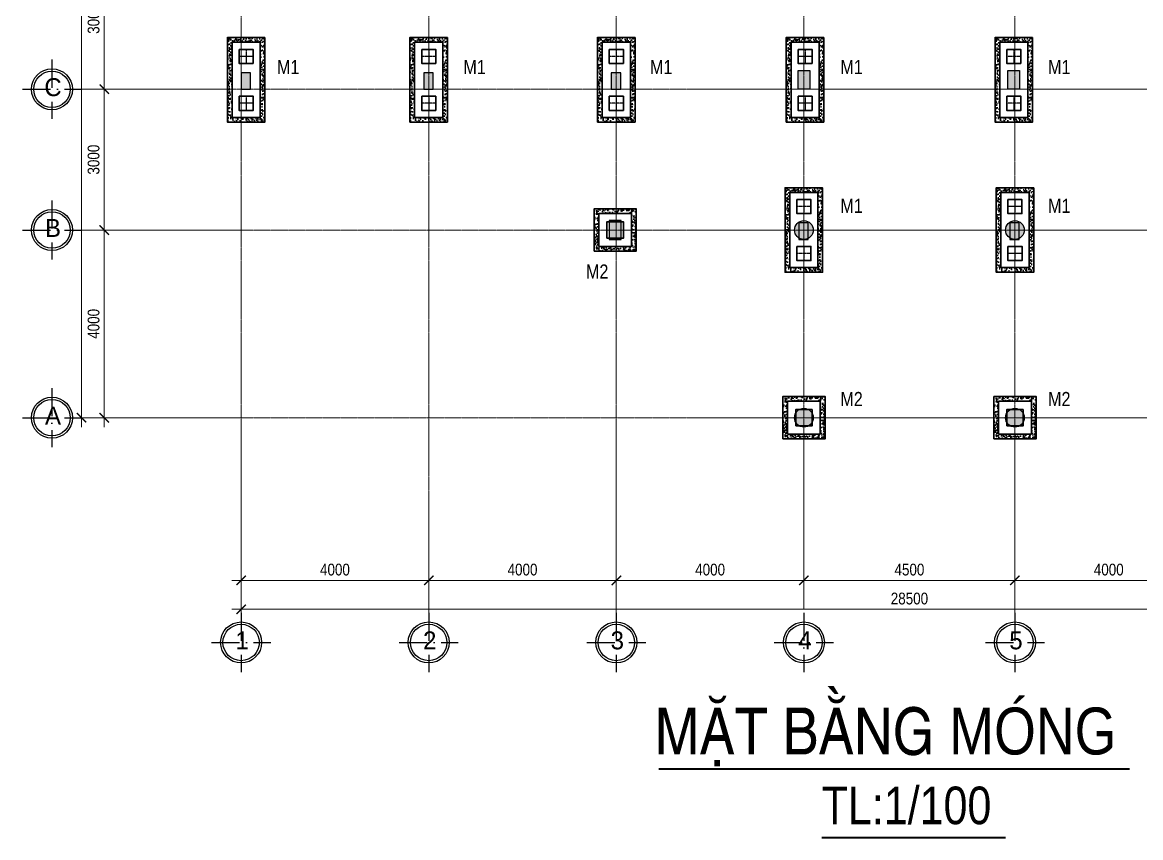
# Model space of a CAD drawing. Header units: inches. Extents: x -995865 to -814036, y 3430062 to 3602072.
# Drawn here: x -850989 to -827144, y 3481331 to 3498705 of the extents above; entities that cross this region are included whole.
import ezdxf
from ezdxf.enums import TextEntityAlignment as Align

# ---------------------------------------------------------------- set-up
doc = ezdxf.new("R2010")
doc.units = ezdxf.units.IN
doc.header["$LTSCALE"] = 2.8
doc.header["$MEASUREMENT"] = 0
for name, pattern in [('ACAD_ISO10W100', [18, 12, -3, 0, -3]), ('CENTERX2', [4, 2.5, -0.5, 0.5, -0.5]), ('DASHEDX2', [1.5, 1, -0.5])]:
    doc.linetypes.add(name, pattern=pattern)
for name, color, linetype, lineweight in [('5.TRUC', 1, 'CENTERX2', 13), ('duongkichthuoc', 4, 'Continuous', 13), ('NET BAO', 4, 'Continuous', 30)]:
    doc.layers.add(name, color=color, linetype=linetype, lineweight=lineweight)
for name, color, linetype in [('cot', 1, 'Continuous'), ('DOOR-84', 84, 'Continuous'), ('NETDUTDUT', 3, 'DASHEDX2'), ('NOI THAT', 42, 'Continuous'), ('text', 3, 'Continuous'), ('VISIONABLE-LINE126', 126, 'Continuous')]:
    doc.layers.add(name, color=color, linetype=linetype)
doc.styles.add('Helve-Condense', font='VHELVCN0.TTF')
doc.styles.add('STYLE5', font='VAVON_.TTF')
doc.styles.add('TNRM', font='VHELVCN0.TTF')
doc.dimstyles.new('TL100', dxfattribs={"dimscale": 100, "dimtxt": 2.5, "dimasz": 2, "dimexe": 2, "dimexo": 1, "dimgap": 1, "dimtad": 1, "dimdec": 0, "dimzin": 0, "dimdsep": 46, "dimtxsty": 'Helve-Condense', "dimblk": 'ARCHTICK', "dimcen": 2, "dimdle": 2, "dimclrd": 256, "dimclre": 256, "dimclrt": 7, "dimadec": 0, "dimazin": 0, "dimtfac": 0.004, "dimtdec": 0, "dimtmove": 2, "dimatfit": 3, "dimfxl": 1, "dimtolj": 1, "dimtzin": 0, "dimlwd": 9, "dimlwe": 20, "dimarcsym": 1})

# ---------------------------------------------------------------- blocks, each defined once
blk = doc.blocks.new('truc tron')
at = {"layer": 'DOOR-84', "linetype": 'ACAD_ISO10W100', "ltscale": 20}
for p, q in [((0, -710), (0, 710)), ((710, 0), (-710, 0))]:
    blk.add_line(p, q, dxfattribs=at)
at = {"layer": 'DOOR-84', "linetype": 'Continuous'}
blk.add_circle((0, 0), 492, dxfattribs=at)
at = {"layer": 'NOI THAT', "linetype": 'Continuous'}
blk.add_circle((0, 0), 437, dxfattribs=at)
blk = doc.blocks.new('_ArchTick')
at = {"color": 0, "linetype": 'ByBlock', "const_width": 0.15}
blk.add_lwpolyline([(-0.5, -0.5), (0.5, 0.5)], dxfattribs=at)
blk = doc.blocks.new('*D1042')
at = {"layer": 'DEFPOINTS', "color": 0}
for p in [(-842324, 3487427), (-846324, 3487085), (-842324, 3486814)]:
    blk.add_point(p, dxfattribs=at)
at = {"layer": 'duongkichthuoc', "linetype": 'Continuous', "lineweight": 20}
for p, q in [((-842324, 3487327), (-842324, 3486614)), ((-846324, 3486985), (-846324, 3486614))]:
    blk.add_line(p, q, dxfattribs=at)
at = {"layer": 'duongkichthuoc', "linetype": 'Continuous', "lineweight": 9}
blk.add_line((-846524, 3486814), (-842124, 3486814), dxfattribs=at)
at = {"layer": 'duongkichthuoc', "lineweight": 9, "xscale": 200, "yscale": 200, "zscale": 200, "rotation": 180}
blk.add_blockref('_ArchTick', (-846324, 3486814), dxfattribs=at)
at = {"layer": 'duongkichthuoc', "lineweight": 9, "xscale": 200, "yscale": 200, "zscale": 200}
blk.add_blockref('_ArchTick', (-842324, 3486814), dxfattribs=at)
at = {"layer": 'duongkichthuoc', "color": 7, "insert": (-844324, 3487042), "char_height": 250, "attachment_point": 5, "style": 'Helve-Condense'}
blk.add_mtext('\\A1;4000', dxfattribs=at)
blk = doc.blocks.new('*D1043')
at = {"layer": 'DEFPOINTS', "color": 0}
for p in [(-838324, 3489483), (-842324, 3487427), (-838324, 3486814)]:
    blk.add_point(p, dxfattribs=at)
at = {"layer": 'duongkichthuoc', "linetype": 'Continuous', "lineweight": 20}
for p, q in [((-838324, 3489383), (-838324, 3486614)), ((-842324, 3487327), (-842324, 3486614))]:
    blk.add_line(p, q, dxfattribs=at)
at = {"layer": 'duongkichthuoc', "linetype": 'Continuous', "lineweight": 9}
blk.add_line((-842524, 3486814), (-838124, 3486814), dxfattribs=at)
at = {"layer": 'duongkichthuoc', "lineweight": 9, "xscale": 200, "yscale": 200, "zscale": 200, "rotation": 180}
blk.add_blockref('_ArchTick', (-842324, 3486814), dxfattribs=at)
at = {"layer": 'duongkichthuoc', "lineweight": 9, "xscale": 200, "yscale": 200, "zscale": 200}
blk.add_blockref('_ArchTick', (-838324, 3486814), dxfattribs=at)
at = {"layer": 'duongkichthuoc', "color": 7, "insert": (-840324, 3487042), "char_height": 250, "attachment_point": 5, "style": 'Helve-Condense'}
blk.add_mtext('\\A1;4000', dxfattribs=at)
blk = doc.blocks.new('*D1044')
at = {"layer": 'DEFPOINTS', "color": 0}
for p in [(-838324, 3489483), (-834324, 3489483), (-834324, 3486814)]:
    blk.add_point(p, dxfattribs=at)
at = {"layer": 'duongkichthuoc', "linetype": 'Continuous', "lineweight": 20}
for p, q in [((-838324, 3489383), (-838324, 3486614)), ((-834324, 3489383), (-834324, 3486614))]:
    blk.add_line(p, q, dxfattribs=at)
at = {"layer": 'duongkichthuoc', "linetype": 'Continuous', "lineweight": 9}
blk.add_line((-838524, 3486814), (-834124, 3486814), dxfattribs=at)
at = {"layer": 'duongkichthuoc', "lineweight": 9, "xscale": 200, "yscale": 200, "zscale": 200, "rotation": 180}
blk.add_blockref('_ArchTick', (-838324, 3486814), dxfattribs=at)
at = {"layer": 'duongkichthuoc', "lineweight": 9, "xscale": 200, "yscale": 200, "zscale": 200}
blk.add_blockref('_ArchTick', (-834324, 3486814), dxfattribs=at)
at = {"layer": 'duongkichthuoc', "color": 7, "insert": (-836324, 3487042), "char_height": 250, "attachment_point": 5, "style": 'Helve-Condense'}
blk.add_mtext('\\A1;4000', dxfattribs=at)
blk = doc.blocks.new('*D1045')
at = {"layer": 'DEFPOINTS', "color": 0}
for p in [(-834324, 3489483), (-829824, 3489483), (-829824, 3486814)]:
    blk.add_point(p, dxfattribs=at)
at = {"layer": 'duongkichthuoc', "linetype": 'Continuous', "lineweight": 20}
for p, q in [((-834324, 3489383), (-834324, 3486614)), ((-829824, 3489383), (-829824, 3486614))]:
    blk.add_line(p, q, dxfattribs=at)
at = {"layer": 'duongkichthuoc', "linetype": 'Continuous', "lineweight": 9}
blk.add_line((-834524, 3486814), (-829624, 3486814), dxfattribs=at)
at = {"layer": 'duongkichthuoc', "lineweight": 9, "xscale": 200, "yscale": 200, "zscale": 200, "rotation": 180}
blk.add_blockref('_ArchTick', (-834324, 3486814), dxfattribs=at)
at = {"layer": 'duongkichthuoc', "lineweight": 9, "xscale": 200, "yscale": 200, "zscale": 200}
blk.add_blockref('_ArchTick', (-829824, 3486814), dxfattribs=at)
at = {"layer": 'duongkichthuoc', "color": 7, "insert": (-832074, 3487042), "char_height": 250, "attachment_point": 5, "style": 'Helve-Condense'}
blk.add_mtext('\\A1;4500', dxfattribs=at)
blk = doc.blocks.new('*D1046')
at = {"layer": 'DEFPOINTS', "color": 0}
for p in [(-829824, 3489483), (-825824, 3487071), (-825824, 3486814)]:
    blk.add_point(p, dxfattribs=at)
at = {"layer": 'duongkichthuoc', "linetype": 'Continuous', "lineweight": 20}
for p, q in [((-829824, 3489383), (-829824, 3486614)), ((-825824, 3486971), (-825824, 3486614))]:
    blk.add_line(p, q, dxfattribs=at)
at = {"layer": 'duongkichthuoc', "linetype": 'Continuous', "lineweight": 9}
blk.add_line((-830024, 3486814), (-825624, 3486814), dxfattribs=at)
at = {"layer": 'duongkichthuoc', "lineweight": 9, "xscale": 200, "yscale": 200, "zscale": 200, "rotation": 180}
blk.add_blockref('_ArchTick', (-829824, 3486814), dxfattribs=at)
at = {"layer": 'duongkichthuoc', "lineweight": 9, "xscale": 200, "yscale": 200, "zscale": 200}
blk.add_blockref('_ArchTick', (-825824, 3486814), dxfattribs=at)
at = {"layer": 'duongkichthuoc', "color": 7, "insert": (-827824, 3487042), "char_height": 250, "attachment_point": 5, "style": 'Helve-Condense'}
blk.add_mtext('\\A1;4000', dxfattribs=at)
blk = doc.blocks.new('*D1053')
at = {"layer": 'DEFPOINTS', "color": 0}
for p in [(-848297, 3500280), (-849242, 3497280), (-846474, 3497280)]:
    blk.add_point(p, dxfattribs=at)
at = {"layer": 'duongkichthuoc', "linetype": 'Continuous', "lineweight": 9}
blk.add_line((-849242, 3500480), (-849242, 3497080), dxfattribs=at)
at = {"layer": 'duongkichthuoc', "linetype": 'Continuous', "lineweight": 20}
for p, q in [((-848397, 3500280), (-849442, 3500280)), ((-846574, 3497280), (-849442, 3497280))]:
    blk.add_line(p, q, dxfattribs=at)
at = {"layer": 'duongkichthuoc', "lineweight": 9, "xscale": 200, "yscale": 200, "zscale": 200}
for p, rotation in [((-849242, 3500280), 90), ((-849242, 3497280), 270)]:
    blk.add_blockref('_ArchTick', p, dxfattribs=dict(at, rotation=rotation))
at = {"layer": 'duongkichthuoc', "color": 7, "insert": (-849470, 3498780), "char_height": 250, "attachment_point": 5, "rotation": 90, "style": 'Helve-Condense'}
blk.add_mtext('\\A1;3000', dxfattribs=at)
blk = doc.blocks.new('*D1054')
at = {"layer": 'DEFPOINTS', "color": 0}
for p in [(-846474, 3497280), (-849242, 3494280), (-846324, 3494280)]:
    blk.add_point(p, dxfattribs=at)
at = {"layer": 'duongkichthuoc', "linetype": 'Continuous', "lineweight": 9}
blk.add_line((-849242, 3497480), (-849242, 3494080), dxfattribs=at)
at = {"layer": 'duongkichthuoc', "linetype": 'Continuous', "lineweight": 20}
for p, q in [((-846574, 3497280), (-849442, 3497280)), ((-846424, 3494280), (-849442, 3494280))]:
    blk.add_line(p, q, dxfattribs=at)
at = {"layer": 'duongkichthuoc', "lineweight": 9, "xscale": 200, "yscale": 200, "zscale": 200}
for p, rotation in [((-849242, 3497280), 90), ((-849242, 3494280), 270)]:
    blk.add_blockref('_ArchTick', p, dxfattribs=dict(at, rotation=rotation))
at = {"layer": 'duongkichthuoc', "color": 7, "insert": (-849470, 3495780), "char_height": 250, "attachment_point": 5, "rotation": 90, "style": 'Helve-Condense'}
blk.add_mtext('\\A1;3000', dxfattribs=at)
blk = doc.blocks.new('*D1055')
at = {"layer": 'DEFPOINTS', "color": 0}
for p in [(-846324, 3494280), (-849242, 3490280), (-846324, 3490280)]:
    blk.add_point(p, dxfattribs=at)
at = {"layer": 'duongkichthuoc', "linetype": 'Continuous', "lineweight": 20}
for p, q in [((-846424, 3494280), (-849442, 3494280)), ((-846424, 3490280), (-849442, 3490280))]:
    blk.add_line(p, q, dxfattribs=at)
at = {"layer": 'duongkichthuoc', "linetype": 'Continuous', "lineweight": 9}
blk.add_line((-849242, 3494480), (-849242, 3490080), dxfattribs=at)
at = {"layer": 'duongkichthuoc', "lineweight": 9, "xscale": 200, "yscale": 200, "zscale": 200}
for p, rotation in [((-849242, 3494280), 90), ((-849242, 3490280), 270)]:
    blk.add_blockref('_ArchTick', p, dxfattribs=dict(at, rotation=rotation))
at = {"layer": 'duongkichthuoc', "color": 7, "insert": (-849470, 3492280), "char_height": 250, "attachment_point": 5, "rotation": 90, "style": 'Helve-Condense'}
blk.add_mtext('\\A1;4000', dxfattribs=at)
blk = doc.blocks.new('*D1056')
at = {"layer": 'DEFPOINTS', "color": 0}
for p in [(-847046, 3511780), (-849727, 3490280), (-847046, 3490280)]:
    blk.add_point(p, dxfattribs=at)
at = {"layer": 'duongkichthuoc', "linetype": 'Continuous', "lineweight": 9}
blk.add_line((-849727, 3511980), (-849727, 3490080), dxfattribs=at)
at = {"layer": 'duongkichthuoc', "linetype": 'Continuous', "lineweight": 20}
for p, q in [((-847146, 3511780), (-849927, 3511780)), ((-847146, 3490280), (-849927, 3490280))]:
    blk.add_line(p, q, dxfattribs=at)
at = {"layer": 'duongkichthuoc', "lineweight": 9, "xscale": 200, "yscale": 200, "zscale": 200}
for p, rotation in [((-849727, 3511780), 90), ((-849727, 3490280), 270)]:
    blk.add_blockref('_ArchTick', p, dxfattribs=dict(at, rotation=rotation))
at = {"layer": 'duongkichthuoc', "color": 7, "insert": (-849954, 3501030), "char_height": 250, "attachment_point": 5, "rotation": 90, "style": 'Helve-Condense'}
blk.add_mtext('\\A1;21500', dxfattribs=at)
blk = doc.blocks.new('*D1057')
at = {"layer": 'DEFPOINTS', "color": 0}
for p in [(-846324, 3489598), (-817824, 3489598), (-817824, 3486198)]:
    blk.add_point(p, dxfattribs=at)
at = {"layer": 'duongkichthuoc', "linetype": 'Continuous', "lineweight": 20}
for p, q in [((-846324, 3489498), (-846324, 3485998)), ((-817824, 3489498), (-817824, 3485998))]:
    blk.add_line(p, q, dxfattribs=at)
at = {"layer": 'duongkichthuoc', "linetype": 'Continuous', "lineweight": 9}
blk.add_line((-846524, 3486198), (-817624, 3486198), dxfattribs=at)
at = {"layer": 'duongkichthuoc', "lineweight": 9, "xscale": 200, "yscale": 200, "zscale": 200, "rotation": 180}
blk.add_blockref('_ArchTick', (-846324, 3486198), dxfattribs=at)
at = {"layer": 'duongkichthuoc', "lineweight": 9, "xscale": 200, "yscale": 200, "zscale": 200}
blk.add_blockref('_ArchTick', (-817824, 3486198), dxfattribs=at)
at = {"layer": 'duongkichthuoc', "color": 7, "insert": (-832074, 3486425), "char_height": 250, "attachment_point": 5, "style": 'Helve-Condense'}
blk.add_mtext('\\A1;28500', dxfattribs=at)

msp = doc.modelspace()

# ---------------------------------------------------------------- hatches: boundary and pattern name
at = {"layer": 'cot'}
for points in [[(-846324.3, 3497279.7), (-846124.3, 3497279.7), (-846124.3, 3497629.7), (-846324.3, 3497629.7)], [(-842430.6, 3497279.7), (-842230.6, 3497279.7), (-842230.6, 3497629.7), (-842430.6, 3497629.7)], [(-838430.6, 3497279.7), (-838230.6, 3497279.7), (-838230.6, 3497629.7), (-838430.6, 3497629.7)], [(-834199.3, 3497279.7), (-834449.3, 3497279.7), (-834449.3, 3497679.7), (-834199.3, 3497679.7)], [(-829724.3, 3497279.7), (-829974.3, 3497279.7), (-829974.3, 3497679.7), (-829724.3, 3497679.7)], [(-838474.3, 3494079.7), (-838224.3, 3494079.7), (-838224.3, 3494479.7), (-838474.3, 3494479.7)], [(-834430.6, 3494079.7), (-834230.6, 3494079.7), (-834230.6, 3494429.7), (-834430.6, 3494429.7)], [(-829930.6, 3494079.7), (-829730.6, 3494079.7), (-829730.6, 3494429.7), (-829930.6, 3494429.7)]]:
    msp.add_hatch(color=256, dxfattribs=at).paths.add_polyline_path(points)
h = msp.add_hatch(color=256, dxfattribs=at)
h.dxf.hatch_style = 1
h.paths.add_polyline_path([(-834124.3, 3494279.7, 1), (-834524.3, 3494279.7, 1)])
h = msp.add_hatch(color=256, dxfattribs=at)
h.dxf.hatch_style = 1
h.paths.add_polyline_path([(-829624.3, 3494279.7, 1), (-830024.3, 3494279.7, 1)])
h = msp.add_hatch(color=256, dxfattribs=at)
h.dxf.hatch_style = 1
h.paths.add_polyline_path([(-834124.3, 3490279.7, 1), (-834524.3, 3490279.7, 1)])
h = msp.add_hatch(color=256, dxfattribs=at)
h.dxf.hatch_style = 1
h.paths.add_polyline_path([(-829624.3, 3490279.7, 1), (-830024.3, 3490279.7, 1)])
at = {"layer": 'NET BAO'}
h = msp.add_hatch(dxfattribs=at)
h.set_pattern_fill('AR-CONC', color=256, scale=20, style=0)
h.set_pattern_definition([(50, (8163.79, -9826.55), (143.4520365, -12.550427), [15, -165]), (355, (8163.79, -9826.55), (-27.750267, 150.438427), [12, -132]), (100.4514, (8175.74, -9827.6), (115.7018763, 137.8879084), [12.748038, -140.2284224]), (46.1842, (8163.79, -9786.55), (213.44821, -33.103803), [22.5, -247.5]), (96.6356, (8181.57, -9789.31), (186.932541, 194.823574), [19.122058, -210.3426]), (351.1842, (8163.79, -9786.55), (186.932389, 194.82372), [18, -198]), (21, (8183.79, -9796.55), (119.3814104, -80.523778), [15, -165]), (326, (8183.79, -9796.55), (48.6630664, 145.030009), [12, -132]), (71.4514, (8193.73, -9803.26), (168.0445257, 64.5060993), [12.748038, -140.2284224]), (37.5, (8163.786, -9826.554), (2.43197106, 66.5787708), [0, -130.4, 0, -134, 0, -132.5]), (7.5, (8163.786, -9826.554), (52.6139075, 78.8823424), [0, -76.4, 0, -127.4, 0, -50.5]), (327.5, (8119.186, -9826.554), (106.7644872, -4.51097435), [0, -50, 0, -156, 0, -207]), (317.5, (8099.19, -9826.55), (116.6372339, 20.0209965), [0, -65, 0, -103.6, 0, -147])])
h.paths.add_polyline_path([(-846617.9, 3498379.7), (-846617.9, 3497479.7), (-846517.9, 3497479.7), (-846517.9, 3498279.7), (-845917.9, 3498279.7), (-845917.9, 3497479.7), (-845817.9, 3497479.7), (-845817.9, 3498379.7)])
h.paths.add_polyline_path([(-845817.9, 3497479.7), (-845917.9, 3497479.7), (-845917.9, 3496679.7), (-846517.9, 3496679.7), (-846517.9, 3497479.7), (-846617.9, 3497479.7), (-846617.9, 3496579.7), (-845817.9, 3496579.7)])
h = msp.add_hatch(dxfattribs=at)
h.set_pattern_fill('AR-CONC', color=256, scale=20, style=0)
h.set_pattern_definition([(50, (12057.43, -9826.55), (143.4520365, -12.550427), [15, -165]), (355, (12057.43, -9826.55), (-27.750267, 150.438427), [12, -132]), (100.4514, (12069.39, -9827.6), (115.7018763, 137.8879084), [12.748038, -140.2284224]), (46.1842, (12057.43, -9786.55), (213.44821, -33.103803), [22.5, -247.5]), (96.6356, (12075.22, -9789.31), (186.932541, 194.823574), [19.122058, -210.3426]), (351.1842, (12057.43, -9786.55), (186.932389, 194.82372), [18, -198]), (21, (12077.43, -9796.55), (119.3814104, -80.523778), [15, -165]), (326, (12077.43, -9796.55), (48.6630664, 145.030009), [12, -132]), (71.4514, (12087.38, -9803.26), (168.0445257, 64.5060993), [12.748038, -140.2284224]), (37.5, (12057.43, -9826.554), (2.43197106, 66.5787708), [0, -130.4, 0, -134, 0, -132.5]), (7.5, (12057.43, -9826.554), (52.6139075, 78.8823424), [0, -76.4, 0, -127.4, 0, -50.5]), (327.5, (12012.83, -9826.554), (106.7644872, -4.51097435), [0, -50, 0, -156, 0, -207]), (317.5, (11992.83, -9826.55), (116.6372339, 20.0209965), [0, -65, 0, -103.6, 0, -147])])
h.paths.add_polyline_path([(-842724.3, 3498379.7), (-842724.3, 3497479.7), (-842624.3, 3497479.7), (-842624.3, 3498279.7), (-842024.3, 3498279.7), (-842024.3, 3497479.7), (-841924.3, 3497479.7), (-841924.3, 3498379.7)])
h.paths.add_polyline_path([(-841924.3, 3497479.7), (-842024.3, 3497479.7), (-842024.3, 3496679.7), (-842624.3, 3496679.7), (-842624.3, 3497479.7), (-842724.3, 3497479.7), (-842724.3, 3496579.7), (-841924.3, 3496579.7)])
h = msp.add_hatch(dxfattribs=at)
h.set_pattern_fill('AR-CONC', color=256, scale=20, style=0)
h.set_pattern_definition([(50, (16057.43, -9826.55), (143.4520365, -12.550427), [15, -165]), (355, (16057.43, -9826.55), (-27.750267, 150.438427), [12, -132]), (100.4514, (16069.39, -9827.6), (115.7018763, 137.8879084), [12.748038, -140.2284224]), (46.1842, (16057.43, -9786.55), (213.44821, -33.103803), [22.5, -247.5]), (96.6356, (16075.22, -9789.31), (186.932541, 194.823574), [19.122058, -210.3426]), (351.1842, (16057.43, -9786.55), (186.932389, 194.82372), [18, -198]), (21, (16077.43, -9796.55), (119.3814104, -80.523778), [15, -165]), (326, (16077.43, -9796.55), (48.6630664, 145.030009), [12, -132]), (71.4514, (16087.38, -9803.26), (168.0445257, 64.5060993), [12.748038, -140.2284224]), (37.5, (16057.43, -9826.554), (2.43197106, 66.5787708), [0, -130.4, 0, -134, 0, -132.5]), (7.5, (16057.43, -9826.554), (52.6139075, 78.8823424), [0, -76.4, 0, -127.4, 0, -50.5]), (327.5, (16012.83, -9826.554), (106.7644872, -4.51097435), [0, -50, 0, -156, 0, -207]), (317.5, (15992.83, -9826.55), (116.6372339, 20.0209965), [0, -65, 0, -103.6, 0, -147])])
h.paths.add_polyline_path([(-838724.3, 3498379.7), (-838724.3, 3497479.7), (-838624.3, 3497479.7), (-838624.3, 3498279.7), (-838024.3, 3498279.7), (-838024.3, 3497479.7), (-837924.3, 3497479.7), (-837924.3, 3498379.7)])
h.paths.add_polyline_path([(-837924.3, 3497479.7), (-838024.3, 3497479.7), (-838024.3, 3496679.7), (-838624.3, 3496679.7), (-838624.3, 3497479.7), (-838724.3, 3497479.7), (-838724.3, 3496579.7), (-837924.3, 3496579.7)])
h = msp.add_hatch(dxfattribs=at)
h.set_pattern_fill('AR-CONC', color=256, scale=20, style=0)
h.set_pattern_definition([(50, (20082.43, -9826.55), (143.4520365, -12.550427), [15, -165]), (355, (20082.43, -9826.55), (-27.750267, 150.438427), [12, -132]), (100.4514, (20094.39, -9827.6), (115.7018763, 137.8879084), [12.748038, -140.2284224]), (46.1842, (20082.43, -9786.55), (213.44821, -33.103803), [22.5, -247.5]), (96.6356, (20100.22, -9789.31), (186.932541, 194.823574), [19.122058, -210.3426]), (351.1842, (20082.43, -9786.55), (186.932389, 194.82372), [18, -198]), (21, (20102.43, -9796.55), (119.3814104, -80.523778), [15, -165]), (326, (20102.43, -9796.55), (48.6630664, 145.030009), [12, -132]), (71.4514, (20112.38, -9803.26), (168.0445257, 64.5060993), [12.748038, -140.2284224]), (37.5, (20082.43, -9826.554), (2.43197106, 66.5787708), [0, -130.4, 0, -134, 0, -132.5]), (7.5, (20082.43, -9826.554), (52.6139075, 78.8823424), [0, -76.4, 0, -127.4, 0, -50.5]), (327.5, (20037.83, -9826.554), (106.7644872, -4.51097435), [0, -50, 0, -156, 0, -207]), (317.5, (20017.83, -9826.55), (116.6372339, 20.0209965), [0, -65, 0, -103.6, 0, -147])])
h.paths.add_polyline_path([(-834699.3, 3498379.7), (-834699.3, 3497479.7), (-834599.3, 3497479.7), (-834599.3, 3498279.7), (-833999.3, 3498279.7), (-833999.3, 3497479.7), (-833899.3, 3497479.7), (-833899.3, 3498379.7)])
h.paths.add_polyline_path([(-833899.3, 3497479.7), (-833999.3, 3497479.7), (-833999.3, 3496679.7), (-834599.3, 3496679.7), (-834599.3, 3497479.7), (-834699.3, 3497479.7), (-834699.3, 3496579.7), (-833899.3, 3496579.7)])
h = msp.add_hatch(dxfattribs=at)
h.set_pattern_fill('AR-CONC', color=256, scale=20, style=0)
h.set_pattern_definition([(50, (24532.43, -9826.55), (143.4520365, -12.550427), [15, -165]), (355, (24532.43, -9826.55), (-27.750267, 150.438427), [12, -132]), (100.4514, (24544.39, -9827.6), (115.7018763, 137.8879084), [12.748038, -140.2284224]), (46.1842, (24532.43, -9786.55), (213.44821, -33.103803), [22.5, -247.5]), (96.6356, (24550.22, -9789.31), (186.932541, 194.823574), [19.122058, -210.3426]), (351.1842, (24532.43, -9786.55), (186.932389, 194.82372), [18, -198]), (21, (24552.43, -9796.55), (119.3814104, -80.523778), [15, -165]), (326, (24552.43, -9796.55), (48.6630664, 145.030009), [12, -132]), (71.4514, (24562.38, -9803.26), (168.0445257, 64.5060993), [12.748038, -140.2284224]), (37.5, (24532.43, -9826.554), (2.43197106, 66.5787708), [0, -130.4, 0, -134, 0, -132.5]), (7.5, (24532.43, -9826.554), (52.6139075, 78.8823424), [0, -76.4, 0, -127.4, 0, -50.5]), (327.5, (24487.83, -9826.554), (106.7644872, -4.51097435), [0, -50, 0, -156, 0, -207]), (317.5, (24467.83, -9826.55), (116.6372339, 20.0209965), [0, -65, 0, -103.6, 0, -147])])
h.paths.add_polyline_path([(-830249.3, 3498379.7), (-830249.3, 3497479.7), (-830149.3, 3497479.7), (-830149.3, 3498279.7), (-829549.3, 3498279.7), (-829549.3, 3497479.7), (-829449.3, 3497479.7), (-829449.3, 3498379.7)])
h.paths.add_polyline_path([(-829449.3, 3497479.7), (-829549.3, 3497479.7), (-829549.3, 3496679.7), (-830149.3, 3496679.7), (-830149.3, 3497479.7), (-830249.3, 3497479.7), (-830249.3, 3496579.7), (-829449.3, 3496579.7)])
h = msp.add_hatch(dxfattribs=at)
h.set_pattern_fill('AR-CONC', color=256, scale=20, style=0)
h.set_pattern_definition([(50, (20057.43, -13026.55), (143.4520365, -12.550427), [15, -165]), (355, (20057.43, -13026.55), (-27.750267, 150.438427), [12, -132]), (100.4514, (20069.39, -13027.6), (115.7018763, 137.8879084), [12.748038, -140.2284224]), (46.1842, (20057.43, -12986.55), (213.44821, -33.103803), [22.5, -247.5]), (96.6356, (20075.22, -12989.31), (186.932541, 194.823574), [19.122058, -210.3426]), (351.1842, (20057.43, -12986.55), (186.932389, 194.82372), [18, -198]), (21, (20077.43, -12996.55), (119.3814104, -80.523778), [15, -165]), (326, (20077.43, -12996.55), (48.6630664, 145.030009), [12, -132]), (71.4514, (20087.38, -13003.26), (168.0445257, 64.5060993), [12.748038, -140.2284224]), (37.5, (20057.43, -13026.554), (2.43197106, 66.5787708), [0, -130.4, 0, -134, 0, -132.5]), (7.5, (20057.43, -13026.554), (52.6139075, 78.8823424), [0, -76.4, 0, -127.4, 0, -50.5]), (327.5, (20012.83, -13026.554), (106.7644872, -4.51097435), [0, -50, 0, -156, 0, -207]), (317.5, (19992.83, -13026.55), (116.6372339, 20.0209965), [0, -65, 0, -103.6, 0, -147])])
h.paths.add_polyline_path([(-834724.3, 3495179.7), (-834724.3, 3494279.7), (-834624.3, 3494279.7), (-834624.3, 3495079.7), (-834024.3, 3495079.7), (-834024.3, 3494279.7), (-833924.3, 3494279.7), (-833924.3, 3495179.7)])
h.paths.add_polyline_path([(-833924.3, 3494279.7), (-834024.3, 3494279.7), (-834024.3, 3493479.7), (-834624.3, 3493479.7), (-834624.3, 3494279.7), (-834724.3, 3494279.7), (-834724.3, 3493379.7), (-833924.3, 3493379.7)])
h = msp.add_hatch(dxfattribs=at)
h.set_pattern_fill('AR-CONC', color=256, scale=20, style=0)
h.set_pattern_definition([(50, (24557.43, -13026.55), (143.4520365, -12.550427), [15, -165]), (355, (24557.43, -13026.55), (-27.750267, 150.438427), [12, -132]), (100.4514, (24569.39, -13027.6), (115.7018763, 137.8879084), [12.748038, -140.2284224]), (46.1842, (24557.43, -12986.55), (213.44821, -33.103803), [22.5, -247.5]), (96.6356, (24575.22, -12989.31), (186.932541, 194.823574), [19.122058, -210.3426]), (351.1842, (24557.43, -12986.55), (186.932389, 194.82372), [18, -198]), (21, (24577.43, -12996.55), (119.3814104, -80.523778), [15, -165]), (326, (24577.43, -12996.55), (48.6630664, 145.030009), [12, -132]), (71.4514, (24587.38, -13003.26), (168.0445257, 64.5060993), [12.748038, -140.2284224]), (37.5, (24557.43, -13026.554), (2.43197106, 66.5787708), [0, -130.4, 0, -134, 0, -132.5]), (7.5, (24557.43, -13026.554), (52.6139075, 78.8823424), [0, -76.4, 0, -127.4, 0, -50.5]), (327.5, (24512.83, -13026.554), (106.7644872, -4.51097435), [0, -50, 0, -156, 0, -207]), (317.5, (24492.83, -13026.55), (116.6372339, 20.0209965), [0, -65, 0, -103.6, 0, -147])])
h.paths.add_polyline_path([(-830224.3, 3495179.7), (-830224.3, 3494279.7), (-830124.3, 3494279.7), (-830124.3, 3495079.7), (-829524.3, 3495079.7), (-829524.3, 3494279.7), (-829424.3, 3494279.7), (-829424.3, 3495179.7)])
h.paths.add_polyline_path([(-829424.3, 3494279.7), (-829524.3, 3494279.7), (-829524.3, 3493479.7), (-830124.3, 3493479.7), (-830124.3, 3494279.7), (-830224.3, 3494279.7), (-830224.3, 3493379.7), (-829424.3, 3493379.7)])
h = msp.add_hatch(dxfattribs=at)
h.set_pattern_fill('AR-CONC', color=256, scale=20, style=0)
h.set_pattern_definition([(50, (31380.52, 13985.58), (143.4520365, -12.550427), [15, -165]), (355, (31380.52, 13985.58), (-27.750267, 150.438427), [12, -132]), (100.4514, (31392.47, 13984.53), (115.7018763, 137.8879084), [12.748038, -140.2284224]), (46.1842, (31380.52, 14025.58), (213.44821, -33.103803), [22.5, -247.5]), (96.6356, (31398.3, 14022.82), (186.932541, 194.823574), [19.122058, -210.3426]), (351.1842, (31380.52, 14025.58), (186.932389, 194.82372), [18, -198]), (21, (31400.52, 14015.58), (119.3814104, -80.523778), [15, -165]), (326, (31400.52, 14015.58), (48.6630664, 145.030009), [12, -132]), (71.4514, (31410.47, 14008.87), (168.0445257, 64.5060993), [12.748038, -140.2284224]), (37.5, (31380.52, 13985.576), (2.4319711, 66.5787708), [0, -130.4, 0, -134, 0, -132.5]), (7.5, (31380.52, 13985.576), (52.6139075, 78.8823424), [0, -76.4, 0, -127.4, 0, -50.5]), (327.5, (31335.92, 13985.576), (106.7644872, -4.51097435), [0, -50, 0, -156, 0, -207]), (317.5, (31315.92, 13985.58), (116.6372339, 20.0209965), [0, -65, 0, -103.6, 0, -147])])
h.paths.add_polyline_path([(-837899.3, 3494729.7), (-838349.3, 3494729.7), (-838349.3, 3494629.7), (-837999.3, 3494629.7), (-837999.3, 3493929.7), (-838699.3, 3493929.7), (-838699.3, 3494629.7), (-838349.3, 3494629.7), (-838349.3, 3494729.7), (-838799.3, 3494729.7), (-838799.3, 3493829.7), (-837899.3, 3493829.7)])
h = msp.add_hatch(dxfattribs=at)
h.set_pattern_fill('AR-CONC', color=256, scale=20, style=0)
h.set_pattern_definition([(50, (35405.52, 9985.58), (143.4520365, -12.550427), [15, -165]), (355, (35405.52, 9985.58), (-27.750267, 150.438427), [12, -132]), (100.4514, (35417.47, 9984.53), (115.7018763, 137.8879084), [12.748038, -140.2284224]), (46.1842, (35405.52, 10025.58), (213.44821, -33.103803), [22.5, -247.5]), (96.6356, (35423.3, 10022.82), (186.932541, 194.823574), [19.122058, -210.3426]), (351.1842, (35405.52, 10025.58), (186.932389, 194.82372), [18, -198]), (21, (35425.52, 10015.58), (119.3814104, -80.523778), [15, -165]), (326, (35425.52, 10015.58), (48.6630664, 145.030009), [12, -132]), (71.4514, (35435.47, 10008.87), (168.0445257, 64.5060993), [12.748038, -140.2284224]), (37.5, (35405.52, 9985.576), (2.4319711, 66.5787708), [0, -130.4, 0, -134, 0, -132.5]), (7.5, (35405.52, 9985.576), (52.6139075, 78.8823424), [0, -76.4, 0, -127.4, 0, -50.5]), (327.5, (35360.92, 9985.576), (106.7644872, -4.51097435), [0, -50, 0, -156, 0, -207]), (317.5, (35340.92, 9985.58), (116.6372339, 20.0209965), [0, -65, 0, -103.6, 0, -147])])
h.paths.add_polyline_path([(-833874.3, 3490729.7), (-834324.3, 3490729.7), (-834324.3, 3490629.7), (-833974.3, 3490629.7), (-833974.3, 3489929.7), (-834674.3, 3489929.7), (-834674.3, 3490629.7), (-834324.3, 3490629.7), (-834324.3, 3490729.7), (-834774.3, 3490729.7), (-834774.3, 3489829.7), (-833874.3, 3489829.7)])
h = msp.add_hatch(dxfattribs=at)
h.set_pattern_fill('AR-CONC', color=256, scale=20, style=0)
h.set_pattern_definition([(50, (39905.52, 9985.58), (143.4520365, -12.550427), [15, -165]), (355, (39905.52, 9985.58), (-27.750267, 150.438427), [12, -132]), (100.4514, (39917.47, 9984.53), (115.7018763, 137.8879084), [12.748038, -140.2284224]), (46.1842, (39905.52, 10025.58), (213.44821, -33.103803), [22.5, -247.5]), (96.6356, (39923.3, 10022.82), (186.932541, 194.823574), [19.122058, -210.3426]), (351.1842, (39905.52, 10025.58), (186.932389, 194.82372), [18, -198]), (21, (39925.52, 10015.58), (119.3814104, -80.523778), [15, -165]), (326, (39925.52, 10015.58), (48.6630664, 145.030009), [12, -132]), (71.4514, (39935.47, 10008.87), (168.0445257, 64.5060993), [12.748038, -140.2284224]), (37.5, (39905.52, 9985.576), (2.4319711, 66.5787708), [0, -130.4, 0, -134, 0, -132.5]), (7.5, (39905.52, 9985.576), (52.6139075, 78.8823424), [0, -76.4, 0, -127.4, 0, -50.5]), (327.5, (39860.92, 9985.576), (106.7644872, -4.51097435), [0, -50, 0, -156, 0, -207]), (317.5, (39840.92, 9985.58), (116.6372339, 20.0209965), [0, -65, 0, -103.6, 0, -147])])
h.paths.add_polyline_path([(-829374.3, 3490729.7), (-829824.3, 3490729.7), (-829824.3, 3490629.7), (-829474.3, 3490629.7), (-829474.3, 3489929.7), (-830174.3, 3489929.7), (-830174.3, 3490629.7), (-829824.3, 3490629.7), (-829824.3, 3490729.7), (-830274.3, 3490729.7), (-830274.3, 3489829.7), (-829374.3, 3489829.7)])

# ---------------------------------------------------------------- linework, layer by layer
at = {"layer": '5.TRUC'}
for points in [[(-846324.3, 3512588.3), (-846324.3, 3486121.6)], [(-842324.3, 3512588.3), (-842324.3, 3486121.6)], [(-838324.3, 3512588.3), (-838324.3, 3486074)], [(-834324.3, 3512588.3), (-834324.3, 3486197.7)], [(-829824.3, 3512588.3), (-829824.3, 3486121.6)], [(-849726.5, 3497279.7), (-814392.8, 3497279.7)], [(-849726.5, 3494279.7), (-814392.8, 3494279.7)], [(-849726.5, 3490279.7), (-814392.8, 3490279.7)]]:
    msp.add_lwpolyline(points, dxfattribs=at)
at = {"layer": 'cot'}
for points in [[(-846324.3, 3497279.7), (-846124.3, 3497279.7), (-846124.3, 3497629.7), (-846324.3, 3497629.7)], [(-842430.6, 3497279.7), (-842230.6, 3497279.7), (-842230.6, 3497629.7), (-842430.6, 3497629.7)], [(-838430.6, 3497279.7), (-838230.6, 3497279.7), (-838230.6, 3497629.7), (-838430.6, 3497629.7)], [(-834199.3, 3497279.7), (-834449.3, 3497279.7), (-834449.3, 3497679.7), (-834199.3, 3497679.7)], [(-829724.3, 3497279.7), (-829974.3, 3497279.7), (-829974.3, 3497679.7), (-829724.3, 3497679.7)], [(-838474.3, 3494079.7), (-838224.3, 3494079.7), (-838224.3, 3494479.7), (-838474.3, 3494479.7)], [(-834430.6, 3494079.7), (-834230.6, 3494079.7), (-834230.6, 3494429.7), (-834430.6, 3494429.7)], [(-829930.6, 3494079.7), (-829730.6, 3494079.7), (-829730.6, 3494429.7), (-829930.6, 3494429.7)]]:
    msp.add_lwpolyline(points, close=True, dxfattribs=at)
for centre in [(-834324.3, 3494279.7), (-829824.3, 3494279.7), (-834324.3, 3490279.7), (-829824.3, 3490279.7)]:
    msp.add_circle(centre, 200, dxfattribs=at)
at = {"layer": 'NET BAO'}
for points in [[(-845817.9, 3498379.7), (-846617.9, 3498379.7), (-846617.9, 3496579.7), (-845817.9, 3496579.7)], [(-841924.3, 3498379.7), (-842724.3, 3498379.7), (-842724.3, 3496579.7), (-841924.3, 3496579.7)], [(-837924.3, 3498379.7), (-838724.3, 3498379.7), (-838724.3, 3496579.7), (-837924.3, 3496579.7)], [(-833899.3, 3498379.7), (-834699.3, 3498379.7), (-834699.3, 3496579.7), (-833899.3, 3496579.7)], [(-829449.3, 3498379.7), (-830249.3, 3498379.7), (-830249.3, 3496579.7), (-829449.3, 3496579.7)], [(-845917.9, 3498279.7), (-846517.9, 3498279.7), (-846517.9, 3496679.7), (-845917.9, 3496679.7)], [(-842024.3, 3498279.7), (-842624.3, 3498279.7), (-842624.3, 3496679.7), (-842024.3, 3496679.7)], [(-838024.3, 3498279.7), (-838624.3, 3498279.7), (-838624.3, 3496679.7), (-838024.3, 3496679.7)], [(-833999.3, 3498279.7), (-834599.3, 3498279.7), (-834599.3, 3496679.7), (-833999.3, 3496679.7)], [(-829549.3, 3498279.7), (-830149.3, 3498279.7), (-830149.3, 3496679.7), (-829549.3, 3496679.7)], [(-833924.3, 3495179.7), (-834724.3, 3495179.7), (-834724.3, 3493379.7), (-833924.3, 3493379.7)], [(-834024.3, 3495079.7), (-834624.3, 3495079.7), (-834624.3, 3493479.7), (-834024.3, 3493479.7)], [(-829424.3, 3495179.7), (-830224.3, 3495179.7), (-830224.3, 3493379.7), (-829424.3, 3493379.7)], [(-829524.3, 3495079.7), (-830124.3, 3495079.7), (-830124.3, 3493479.7), (-829524.3, 3493479.7)], [(-838799.3, 3493829.7), (-837899.3, 3493829.7), (-837899.3, 3494729.7), (-838799.3, 3494729.7)], [(-838699.3, 3493929.7), (-837999.3, 3493929.7), (-837999.3, 3494629.7), (-838699.3, 3494629.7)], [(-834774.3, 3489829.7), (-833874.3, 3489829.7), (-833874.3, 3490729.7), (-834774.3, 3490729.7)], [(-830274.3, 3489829.7), (-829374.3, 3489829.7), (-829374.3, 3490729.7), (-830274.3, 3490729.7)], [(-834674.3, 3489929.7), (-833974.3, 3489929.7), (-833974.3, 3490629.7), (-834674.3, 3490629.7)], [(-830174.3, 3489929.7), (-829474.3, 3489929.7), (-829474.3, 3490629.7), (-830174.3, 3490629.7)]]:
    msp.add_lwpolyline(points, close=True, dxfattribs=at)
at = {"layer": 'NET BAO', "color": 2}
for points in [[(-846367.9, 3498129.7), (-846367.9, 3497829.7), (-846067.9, 3497829.7), (-846067.9, 3498129.7)], [(-842474.3, 3498129.7), (-842474.3, 3497829.7), (-842174.3, 3497829.7), (-842174.3, 3498129.7)], [(-838474.3, 3498129.7), (-838474.3, 3497829.7), (-838174.3, 3497829.7), (-838174.3, 3498129.7)], [(-834449.3, 3498129.7), (-834449.3, 3497829.7), (-834149.3, 3497829.7), (-834149.3, 3498129.7)], [(-829999.3, 3498129.7), (-829999.3, 3497829.7), (-829699.3, 3497829.7), (-829699.3, 3498129.7)], [(-846367, 3497129.7), (-846367, 3496829.7), (-846067, 3496829.7), (-846067, 3497129.7)], [(-842473.4, 3497129.7), (-842473.4, 3496829.7), (-842173.4, 3496829.7), (-842173.4, 3497129.7)], [(-838473.4, 3497129.7), (-838473.4, 3496829.7), (-838173.4, 3496829.7), (-838173.4, 3497129.7)], [(-834448.4, 3497129.7), (-834448.4, 3496829.7), (-834148.4, 3496829.7), (-834148.4, 3497129.7)], [(-829998.4, 3497129.7), (-829998.4, 3496829.7), (-829698.4, 3496829.7), (-829698.4, 3497129.7)], [(-834474.3, 3494929.7), (-834474.3, 3494629.7), (-834174.3, 3494629.7), (-834174.3, 3494929.7)], [(-829974.3, 3494929.7), (-829974.3, 3494629.7), (-829674.3, 3494629.7), (-829674.3, 3494929.7)], [(-838524.3, 3494104.7), (-838174.3, 3494104.7), (-838174.3, 3494454.7), (-838524.3, 3494454.7)], [(-834473.4, 3493929.7), (-834473.4, 3493629.7), (-834173.4, 3493629.7), (-834173.4, 3493929.7)], [(-829973.4, 3493929.7), (-829973.4, 3493629.7), (-829673.4, 3493629.7), (-829673.4, 3493929.7)], [(-834499.3, 3490104.7), (-834149.3, 3490104.7), (-834149.3, 3490454.7), (-834499.3, 3490454.7)], [(-829999.3, 3490104.7), (-829649.3, 3490104.7), (-829649.3, 3490454.7), (-829999.3, 3490454.7)]]:
    msp.add_lwpolyline(points, close=True, dxfattribs=at)
at = {"layer": 'NETDUTDUT'}
for p, q in [((-846217.9, 3498129.7), (-846217.9, 3497829.7)), ((-842324.3, 3498129.7), (-842324.3, 3497829.7)), ((-838324.3, 3498129.7), (-838324.3, 3497829.7)), ((-834299.3, 3498129.7), (-834299.3, 3497829.7)), ((-829849.3, 3498129.7), (-829849.3, 3497829.7)), ((-846067.9, 3497979.7), (-846367.9, 3497979.7)), ((-842174.3, 3497979.7), (-842474.3, 3497979.7)), ((-838174.3, 3497979.7), (-838474.3, 3497979.7)), ((-834149.3, 3497979.7), (-834449.3, 3497979.7)), ((-829699.3, 3497979.7), (-829999.3, 3497979.7)), ((-846217.9, 3497129.7), (-846217.9, 3496829.7)), ((-842324.3, 3497129.7), (-842324.3, 3496829.7)), ((-838324.3, 3497129.7), (-838324.3, 3496829.7)), ((-834299.3, 3497129.7), (-834299.3, 3496829.7)), ((-829849.3, 3497129.7), (-829849.3, 3496829.7)), ((-846067.9, 3496979.7), (-846367.9, 3496979.7)), ((-842174.3, 3496979.7), (-842474.3, 3496979.7)), ((-838174.3, 3496979.7), (-838474.3, 3496979.7)), ((-834149.3, 3496979.7), (-834449.3, 3496979.7)), ((-829699.3, 3496979.7), (-829999.3, 3496979.7)), ((-834174.3, 3494779.7), (-834474.3, 3494779.7)), ((-834324.3, 3494929.7), (-834324.3, 3494629.7)), ((-829674.3, 3494779.7), (-829974.3, 3494779.7)), ((-829824.3, 3494929.7), (-829824.3, 3494629.7)), ((-834324.3, 3493929.7), (-834324.3, 3493629.7)), ((-829824.3, 3493929.7), (-829824.3, 3493629.7)), ((-834174.3, 3493779.7), (-834474.3, 3493779.7)), ((-829674.3, 3493779.7), (-829974.3, 3493779.7))]:
    msp.add_line(p, q, dxfattribs=at)
at = {"layer": 'text', "lineweight": 35}
for p, q in [((-837415.4, 3482795.3), (-827380.3, 3482795.3)), ((-833944.3, 3481331.4), (-830026.9, 3481331.4))]:
    msp.add_line(p, q, dxfattribs=at)

# ---------------------------------------------------------------- block references
at = {"layer": 'VISIONABLE-LINE126', "linetype": 'Continuous', "xscale": 0.8886240000138059, "yscale": 0.8886239998973906, "zscale": 0.8886240000138059, "rotation": 180}
for p in [(-850357.8, 3497279.7), (-850357.8, 3494279.7), (-850357.8, 3490279.7), (-846324.3, 3485490.3), (-842324.3, 3485490.3), (-838324.3, 3485490.3), (-834324.3, 3485490.3), (-829824.3, 3485490.3)]:
    msp.add_blockref('truc tron', p, dxfattribs=at)

# ---------------------------------------------------------------- texts
at = {"layer": 'text'}
for s, height, style, p in [('M1', 300, 'Helve-Condense', (-845559.4, 3497601.6)), ('M1', 300, 'Helve-Condense', (-841584.8, 3497601.6)), ('M1', 300, 'Helve-Condense', (-837606, 3497601.6)), ('M1', 300, 'Helve-Condense', (-833546.3, 3497601.6)), ('M1', 300, 'Helve-Condense', (-829117.5, 3497601.6)), ('M1', 300, 'Helve-Condense', (-833546.3, 3494645)), ('M1', 300, 'Helve-Condense', (-829117.5, 3494645)), ('M2', 300, 'Helve-Condense', (-838971.1, 3493245.3)), ('M2', 300, 'Helve-Condense', (-833546.3, 3490528.3)), ('M2', 300, 'Helve-Condense', (-829117.5, 3490528.3)), ('MAËT BAÈNG MOÙNG', 1000, 'TNRM', (-837505.6, 3483102.9)), ('TL:1/100', 800, 'Helve-Condense', (-833944.7, 3481617.8))]:
    msp.add_text(s, height=height, dxfattribs=dict(at, style=style)).set_placement(p)
at = {"layer": 'text', "linetype": 'Continuous', "style": 'STYLE5'}
for s, p in [('C', (-850336.1, 3497133.1)), ('B', (-850336.1, 3494133.1)), ('A', (-850336.1, 3490133.1)), ('1', (-846302.5, 3485343.6)), ('2', (-842302.5, 3485343.6)), ('3', (-838302.5, 3485343.6)), ('4', (-834302.5, 3485343.6)), ('5', (-829802.5, 3485343.6))]:
    msp.add_text(s, height=382.5, dxfattribs=at).set_placement(p, align=Align.CENTER)

# ---------------------------------------------------------------- dimensions: what is measured, and where the dimension line sits
at = {"layer": 'duongkichthuoc'}
for base, p1, p2, picture, middle in [((-849726.5, 3490279.7), (-847046.1, 3511779.7), (-847046.1, 3490279.7), '*D1056', (-849954.2, 3501029.7)), ((-849242.2, 3497279.7), (-848297.3, 3500279.7), (-846474.3, 3497279.7), '*D1053', (-849469.9, 3498779.7)), ((-849242.2, 3494279.7), (-846474.3, 3497279.7), (-846324.3, 3494279.7), '*D1054', (-849469.9, 3495779.7)), ((-849242.2, 3490279.7), (-846324.3, 3494279.7), (-846324.3, 3490279.7), '*D1055', (-849469.9, 3492279.7))]:
    dim = msp.add_linear_dim(base=base, p1=p1, p2=p2, angle=90, dimstyle='TL100', dxfattribs=at)
    dim.commit()
    dim.dimension.update_dxf_attribs({"geometry": picture, "text_midpoint": middle})
for base, p1, p2, picture, middle in [((-817824.3, 3486197.7), (-846324.3, 3489598.1), (-817824.3, 3489598.1), '*D1057', (-832074.3, 3486425.4)), ((-838324.3, 3486814.4), (-842324.3, 3487427.1), (-838324.3, 3489483.1), '*D1043', (-840324.3, 3487042.1)), ((-834324.3, 3486814.4), (-838324.3, 3489483.1), (-834324.3, 3489483.1), '*D1044', (-836324.3, 3487042.1)), ((-829824.3, 3486814.4), (-834324.3, 3489483.1), (-829824.3, 3489483.1), '*D1045', (-832074.3, 3487042.1)), ((-825824.3, 3486814.4), (-829824.3, 3489483.1), (-825824.3, 3487070.9), '*D1046', (-827824.3, 3487042.1)), ((-842324.3, 3486814.4), (-846324.3, 3487085.1), (-842324.3, 3487427.1), '*D1042', (-844324.3, 3487042.1))]:
    dim = msp.add_linear_dim(base=base, p1=p1, p2=p2, dimstyle='TL100', dxfattribs=at)
    dim.commit()
    dim.dimension.update_dxf_attribs({"geometry": picture, "text_midpoint": middle})

doc.saveas('drawing.dxf')
